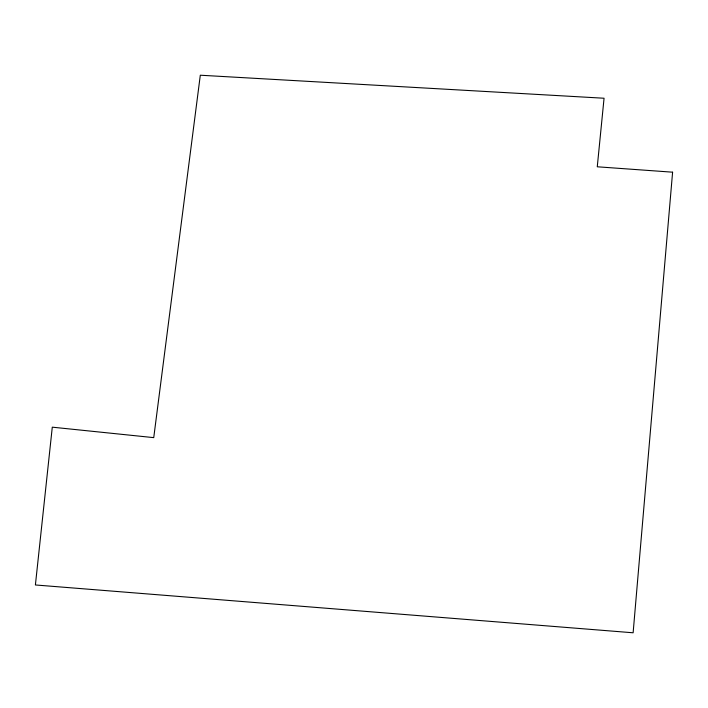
<?xml version="1.0" encoding="UTF-8"?>
<svg xmlns="http://www.w3.org/2000/svg" width="708" height="708" viewBox="0 0 708 708"><rect width="100%" height="100%" fill="white"/><g stroke="black" fill="none" stroke-linecap="round" stroke-linejoin="round"><path stroke-width="1.06" d="M672.6 172.186L633.129 632.784L35.4 584.967L52.286 427.172L153.742 437.632L200.302 75.216L604.057 98.235L597.269 166.787L672.6 172.186"/></g></svg>
